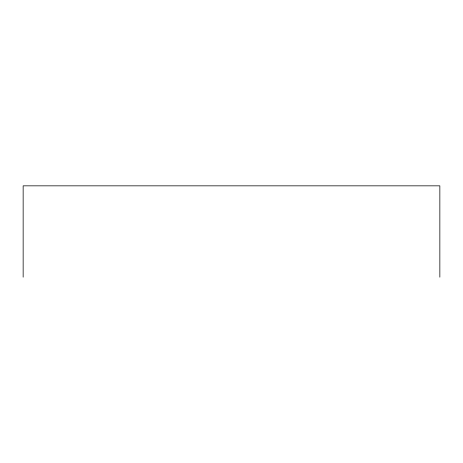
<?xml version="1.0" encoding="UTF-8"?>
<svg xmlns="http://www.w3.org/2000/svg" width="463" height="463" viewBox="0 0 463 463"><rect width="100%" height="100%" fill="white"/><g stroke="black" fill="none" stroke-linecap="round" stroke-linejoin="round"><path stroke-width="0.69" d="M439.85 277.163L439.85 185.837L23.15 185.837L23.15 277.163"/></g></svg>
